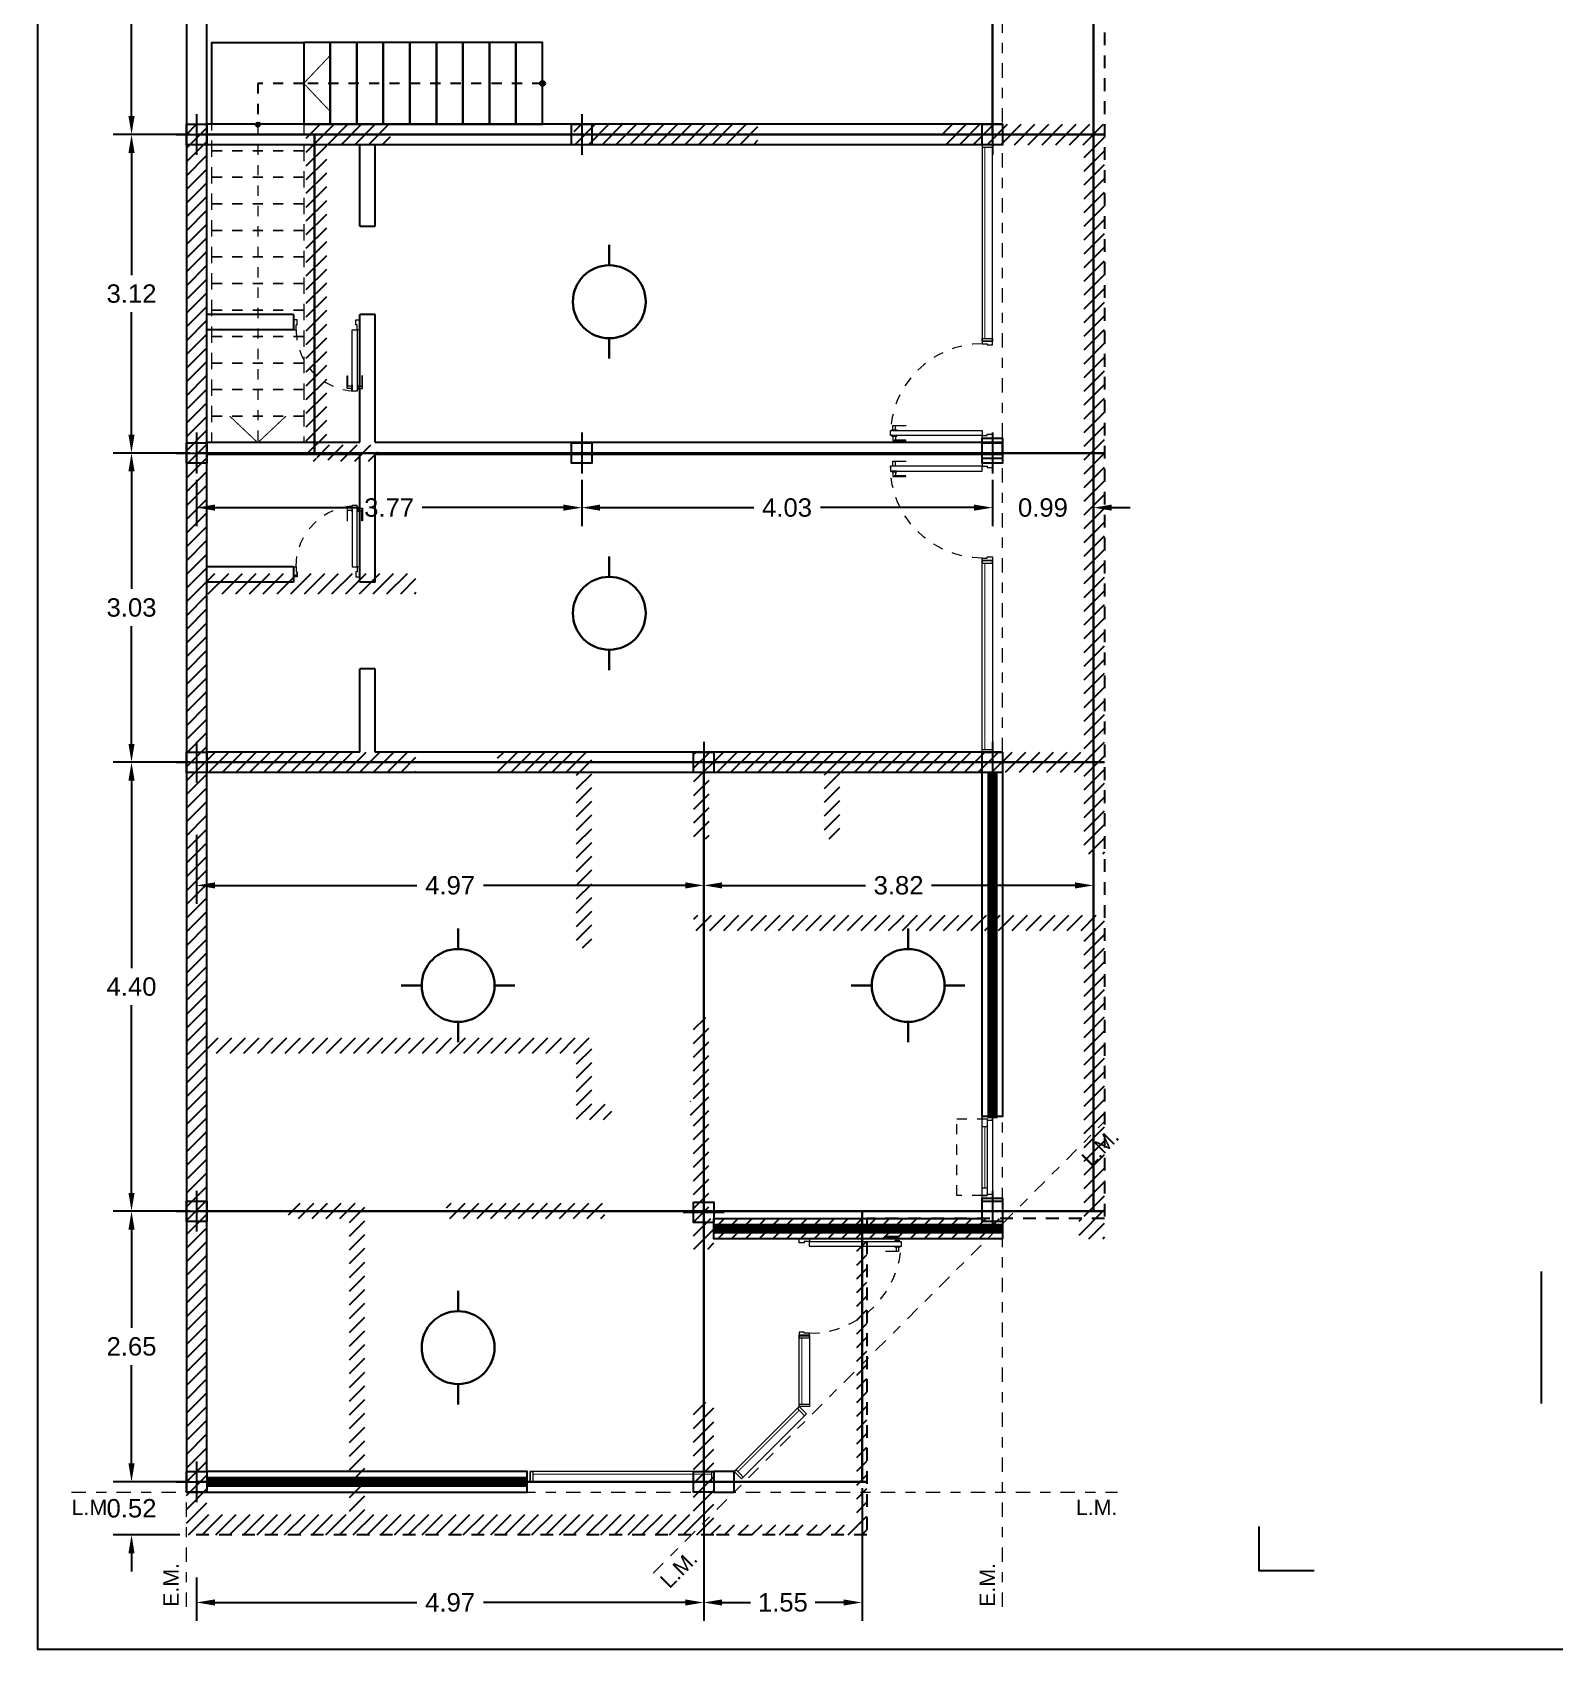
# Model space of a CAD drawing. Header units: metres. Extents: x -533726 to -533540, y -594667 to -594604.
# Drawn here: x -533603.86 to -533588.94, y -594628.27 to -594612.43 of the extents above; entities that cross this region are included whole.
import ezdxf
from ezdxf.enums import TextEntityAlignment as Align
from ezdxf.xclip import XClip

# ---------------------------------------------------------------- set-up
doc = ezdxf.new("R2010")
doc.units = ezdxf.units.M
doc.header["$LTSCALE"] = 0.5
doc.header["$XCLIPFRAME"] = 0
for name, pattern in [('HIDDEN', [0.375, 0.25, -0.125]), ('RAYA-PUNTO', [0.625, 0.375, -0.1, 0.05, -0.1]), ('RAYA-RAYA', [0.3, 0.2, -0.1]), ('RAYITA-RAYITA', [0.175, 0.075, -0.1])]:
    doc.linetypes.add(name, pattern=pattern)
for name, color, linetype, plot in [('00_AUX', 6, 'Continuous', False), ('00_COTAS', 2, 'Continuous', False), ('00_E_Columnas', 3, 'Continuous', False), ('ayuda', 6, 'Continuous', False)]:
    doc.layers.add(name, color=color, linetype=linetype, plot=plot)
doc.layers.add('00_E_Losas', color=1, linetype='Continuous', lineweight=30, plot=False)
doc.layers.add('00_E_Vigas', color=4, linetype='Continuous', lineweight=30, plot=False)
for name, color, linetype in [('A - MUROS', 5, 'Continuous'), ('A - PROYECCION', 9, 'HIDDEN'), ('A Vista', 2, 'Continuous'), ('c - LAD COM 20', 30, 'Continuous')]:
    doc.layers.add(name, color=color, linetype=linetype)
for name, color, linetype, lineweight in [('A Eje', 1, 'RAYA-PUNTO', 0), ('A Proyeccion', 9, 'RAYA-RAYA', 0), ('B Carpinteria', 1, 'Continuous', 0)]:
    doc.layers.add(name, color=color, linetype=linetype, lineweight=lineweight)
doc.layers.add('C Vidrio', color=7, linetype='Continuous', lineweight=0, true_color=0x62b7ad)
doc.styles.add('Arial 100', font='arial.ttf', dxfattribs={"height": 0.2})
doc.styles.get("Standard").update_dxf_attribs({"font": 'arial.ttf'})
doc.dimstyles.new('Standard Mod', dxfattribs={"dimtxt": 0.18, "dimasz": 0.18, "dimexe": 0.18, "dimexo": 0.0625, "dimgap": 0.09, "dimtad": 0, "dimtih": 1, "dimtoh": 1, "dimzin": 0, "dimdsep": 46, "dimtxsty": 'Standard', "dimcen": 0.09, "dimadec": 0, "dimazin": 0, "dimtfac": 1, "dimtofl": 0, "dimtmove": 0, "dimatfit": 3, "dimfxl": 1, "dimtolj": 1, "dimtzin": 0, "dimarcsym": 0})
pattern_1 = [(0, (0.475, -0.025), (0, 6.985), [5.08, -1.905]), (90, (0.475, -0.025), (-6.985, 4e-16), [5.08, -1.905])]

# ---------------------------------------------------------------- blocks, each defined once
blk = doc.blocks.new('CASA SEBA GONZALES - PLANTAS ARQ')
at = {"layer": 'ayuda'}
blk.add_lwpolyline([(522.376, 612.782), (566.855, 612.782), (566.855, 588.69), (522.376, 588.69)], close=True, dxfattribs=at)
blk = doc.blocks.new('*U64')
at = {"color": 0, "linetype": 'ByBlock', "lineweight": -2}
blk.add_line((-1.5, 0), (12.167, 0), dxfattribs=at)
at = {"color": 0, "linetype": 'ByBlock', "lineweight": -2, "style": 'Arial 100'}
blk.add_text('L.M.', height=0.2, dxfattribs=at).set_placement((-1.5, -0.3))
blk.add_text('L.M.', height=0.2, dxfattribs=at).set_placement((12.167, -0.3), align=Align.RIGHT)
blk = doc.blocks.new('*U41')
at = {"color": 0, "linetype": 'ByBlock', "lineweight": -2}
blk.add_line((-1.5, 0), (28.167, 0), dxfattribs=at)
at = {"color": 0, "linetype": 'ByBlock', "lineweight": -2, "style": 'Arial 100'}
blk.add_text('E.M.', height=0.2, dxfattribs=at).set_placement((-1.5, 0.1))
blk.add_text('E.M.', height=0.2, dxfattribs=at).set_placement((28.167, 0.1), align=Align.RIGHT)
blk = doc.blocks.new('*U39')
at = {"color": 0, "linetype": 'ByBlock', "lineweight": -2}
blk.add_line((-1.5, 0), (15.46, 0), dxfattribs=at)
at = {"color": 0, "linetype": 'ByBlock', "lineweight": -2, "style": 'Arial 100'}
blk.add_text('E.M.', height=0.2, dxfattribs=at).set_placement((-1.5, 0.1))
blk.add_text('E.M.', height=0.2, dxfattribs=at).set_placement((15.46, 0.1), align=Align.RIGHT)
blk = doc.blocks.new('*U63')
at = {"color": 0, "linetype": 'ByBlock', "lineweight": -2}
blk.add_line((-1.5, 0), (6.836, 0), dxfattribs=at)
at = {"color": 0, "linetype": 'ByBlock', "lineweight": -2, "style": 'Arial 100'}
blk.add_text('L.M.', height=0.2, dxfattribs=at).set_placement((-1.5, -0.3))
blk.add_text('L.M.', height=0.2, dxfattribs=at).set_placement((6.836, -0.3), align=Align.RIGHT)
blk = doc.blocks.new('lineas munic')
at = {"layer": 'A Eje', "ltscale": 0.5}
for name, p, xscale, yscale, zscale, rotation in [('*U41', (0, 0), 0.7500000000000007, 0.7500000000000007, 0.7500000000000007, 90), ('*U41', (8, 0), 0.7500000000000007, 0.7500000000000007, 0.7500000000000007, 90), ('*U63', (5.37, 0), 0.7499999999999999, 0.7499999999999999, 0.7499999999999999, 45.00000000000059)]:
    blk.add_blockref(name, p, dxfattribs=dict(at, xscale=xscale, yscale=yscale, zscale=zscale, rotation=rotation))
at = {"layer": 'A Eje', "ltscale": 0.5, "xscale": 0.75, "yscale": 0.75, "zscale": 0.75}
for name, p in [('*U39', (0, 20)), ('*U64', (0, 0))]:
    blk.add_blockref(name, p, dxfattribs=at)
blk = doc.blocks.new('*U66')
at = {"linetype": 'ByBlock', "lineweight": -2}
h = blk.add_hatch(color=0, dxfattribs=at)
edge = h.paths.add_edge_path()
edge.add_arc((0.4, 0), 0.025, 0, 360)
h = blk.add_hatch()
h.set_pattern_fill('ANGLE', color=256, style=0)
h.set_pattern_definition(pattern_1)
edge = h.paths.add_edge_path()
edge.add_arc((0.5, 0), 0.025, 0, 360)
at = {"color": 0, "linetype": 'RAYITA-RAYITA', "lineweight": -2}
blk.add_line((0.4, 0), (0.4, 2.34), dxfattribs=at)
at = {"color": 0, "linetype": 'ByBlock', "lineweight": -2}
for points in [[(0.8, 2.34), (0, 2.34), (0, 2.08), (0.8, 2.08), (0.8, 2.34)], [(0.8, 2.08), (0, 2.08), (0, 1.82), (0.8, 1.82), (0.8, 2.08)], [(0.8, 1.82), (0, 1.82), (0, 1.56), (0.8, 1.56), (0.8, 1.82)], [(0.8, 1.56), (0, 1.56), (0, 1.3), (0.8, 1.3), (0.8, 1.56)], [(0.8, 1.3), (0, 1.3), (0, 1.04), (0.8, 1.04), (0.8, 1.3)], [(0.8, 1.04), (0, 1.04), (0, 0.78), (0.8, 0.78), (0.8, 1.04)], [(0.8, 0.78), (0, 0.78), (0, 0.52), (0.8, 0.52), (0.8, 0.78)], [(0.8, 0.52), (0, 0.52), (0, 0.26), (0.8, 0.26), (0.8, 0.52)], [(0.8, 0.26), (0, 0.26), (0, 0), (0.8, 0), (0.8, 0.26)]]:
    blk.add_lwpolyline(points, dxfattribs=at)
at = {"color": 0, "linetype": 'ByBlock', "lineweight": -2, "const_width": 0.01}
blk.add_lwpolyline([(0.125, 2.08), (0.4, 2.34), (0.675, 2.08)], dxfattribs=at)
at = {"color": 0, "linetype": 'ByBlock', "lineweight": -2}
blk.add_circle((0.4, 0), 0.025, dxfattribs=at)
blk = doc.blocks.new('*U67')
at = {"color": 0, "linetype": 'ByBlock', "lineweight": -2}
blk.add_lwpolyline([(0, 0), (0.9, 0), (0.9, 0.8), (0, 0.8)], close=True, dxfattribs=at)
at = {"color": 0, "linetype": 'RAYITA-RAYITA', "lineweight": -2}
blk.add_lwpolyline([(0, 0.4), (0.45, 0.4), (0.45, 0)], dxfattribs=at)
blk = doc.blocks.new('*U60')
at = {"linetype": 'ByBlock', "lineweight": -2}
h = blk.add_hatch(color=0, dxfattribs=at)
edge = h.paths.add_edge_path()
edge.add_arc((0.45, 0), 0.025, 0, 360)
h = blk.add_hatch()
h.set_pattern_fill('ANGLE', color=256, style=0)
h.set_pattern_definition(pattern_1)
edge = h.paths.add_edge_path()
edge.add_arc((0.5, 0), 0.025, 0, 360)
at = {"color": 0, "linetype": 'RAYITA-RAYITA', "lineweight": -2}
blk.add_line((0.45, 0), (0.45, 3.12), dxfattribs=at)
at = {"color": 0, "linetype": 'ByBlock', "lineweight": -2}
for points in [[(0.9, 3.12), (0, 3.12), (0, 2.86), (0.9, 2.86), (0.9, 3.12)], [(0.9, 2.86), (0, 2.86), (0, 2.6), (0.9, 2.6), (0.9, 2.86)], [(0.9, 2.6), (0, 2.6), (0, 2.34), (0.9, 2.34), (0.9, 2.6)], [(0.9, 2.34), (0, 2.34), (0, 2.08), (0.9, 2.08), (0.9, 2.34)], [(0.9, 2.08), (0, 2.08), (0, 1.82), (0.9, 1.82), (0.9, 2.08)], [(0.9, 1.82), (0, 1.82), (0, 1.56), (0.9, 1.56), (0.9, 1.82)], [(0.9, 1.56), (0, 1.56), (0, 1.3), (0.9, 1.3), (0.9, 1.56)], [(0.9, 1.3), (0, 1.3), (0, 1.04), (0.9, 1.04), (0.9, 1.3)], [(0.9, 1.04), (0, 1.04), (0, 0.78), (0.9, 0.78), (0.9, 1.04)], [(0.9, 0.78), (0, 0.78), (0, 0.52), (0.9, 0.52), (0.9, 0.78)], [(0.9, 0.52), (0, 0.52), (0, 0.26), (0.9, 0.26), (0.9, 0.52)], [(0.9, 0.26), (0, 0.26), (0, 0), (0.9, 0), (0.9, 0.26)]]:
    blk.add_lwpolyline(points, dxfattribs=at)
at = {"color": 0, "linetype": 'ByBlock', "lineweight": -2, "const_width": 0.01}
blk.add_lwpolyline([(0.175, 2.86), (0.45, 3.12), (0.725, 2.86)], dxfattribs=at)
at = {"color": 0, "linetype": 'ByBlock', "lineweight": -2}
blk.add_circle((0.45, 0), 0.025, dxfattribs=at)
blk = doc.blocks.new('Picaporte - Planta')
at = {"color": 0, "linetype": 'ByBlock', "lineweight": -2}
blk.add_line((0.012, -0.005), (0.012, -0.045), dxfattribs=at)
blk.add_lwpolyline([(-0.025, -0.005), (0.025, -0.005), (0.025, 0), (-0.025, 0)], close=True, dxfattribs=at)
blk.add_lwpolyline([(-0.013, -0.005), (-0.013, -0.05), (0.112, -0.05), (0.112, -0.045), (0, -0.045)], dxfattribs=at)
blk = doc.blocks.new('*U68')
at = {"color": 0, "linetype": 'ByBlock', "lineweight": -2}
for points in [[(0.025, 0.6), (0.075, 0.6), (0.075, 0), (0.025, 0)], [(0, 0), (0.025, 0), (0.025, -0.05), (0.038, -0.05), (0.038, -0.1), (0, -0.1)], [(0.65, -0.1), (0.65, 0), (0.625, 0), (0.625, -0.05), (0.613, -0.05), (0.613, -0.1)]]:
    blk.add_lwpolyline(points, close=True, dxfattribs=at)
at = {"color": 0, "linetype": 'RAYITA-RAYITA', "lineweight": -2}
blk.add_arc((0.025, 0), 0.6, 360, 90, dxfattribs=at)
at = {"color": 0, "linetype": 'ByBlock', "lineweight": -2, "rotation": 270.0000000004495}
blk.add_blockref('Picaporte - Planta', (0.025, 0.562), dxfattribs=at)
at = {"color": 0, "linetype": 'ByBlock', "lineweight": -2, "xscale": -1, "rotation": 89.99999999955051}
blk.add_blockref('Picaporte - Planta', (0.075, 0.562), dxfattribs=at)
blk = doc.blocks.new('*U70')
at = {"color": 0, "linetype": 'ByBlock', "lineweight": -2}
for points in [[(0, 0), (0.9, 0), (0.9, -0.1), (0, -0.1)], [(0, -0.1), (0, 0), (0.025, 0), (0.025, -0.05), (0.025, -0.05), (0.025, -0.1)], [(0.9, -0.1), (0.9, 0), (0.875, 0), (0.875, -0.05), (0.875, -0.05), (0.875, -0.1)]]:
    blk.add_lwpolyline(points, close=True, dxfattribs=at)
at = {"layer": 'C Vidrio', "linetype": 'ByBlock', "lineweight": -2, "const_width": 0.01}
blk.add_lwpolyline([(0.875, -0.025), (0.025, -0.025)], dxfattribs=at)
blk = doc.blocks.new('*U57')
at = {"color": 0, "linetype": 'ByBlock', "lineweight": -2}
for points in [[(0, 0), (1.8, 0), (1.8, -0.1), (0, -0.1)], [(0, -0.1), (0, 0), (0.025, 0), (0.025, -0.05), (0.025, -0.05), (0.025, -0.1)], [(1.8, -0.1), (1.8, 0), (1.775, 0), (1.775, -0.05), (1.775, -0.05), (1.775, -0.1)]]:
    blk.add_lwpolyline(points, close=True, dxfattribs=at)
at = {"layer": 'C Vidrio', "linetype": 'ByBlock', "lineweight": -2, "const_width": 0.01}
blk.add_lwpolyline([(1.775, -0.025), (0.025, -0.025)], dxfattribs=at)
blk = doc.blocks.new('*U75')
at = {"color": 0, "linetype": 'ByBlock', "lineweight": -2}
for points in [[(0, 0), (1.875, 0), (1.875, -0.1), (0, -0.1)], [(0, -0.1), (0, 0), (0.025, 0), (0.025, -0.05), (0.025, -0.05), (0.025, -0.1)], [(1.875, -0.1), (1.875, 0), (1.85, 0), (1.85, -0.05), (1.85, -0.05), (1.85, -0.1)]]:
    blk.add_lwpolyline(points, close=True, dxfattribs=at)
at = {"layer": 'C Vidrio', "linetype": 'ByBlock', "lineweight": -2, "const_width": 0.01}
blk.add_lwpolyline([(1.85, -0.025), (0.025, -0.025)], dxfattribs=at)
blk = doc.blocks.new('*U54')
at = {"color": 0, "linetype": 'ByBlock', "lineweight": -2}
for points in [[(0.025, 0.9), (0.075, 0.9), (0.075, 0), (0.025, 0)], [(0, 0), (0.025, 0), (0.025, -0.05), (0.038, -0.05), (0.038, -0.1), (0, -0.1)], [(0.95, -0.1), (0.95, 0), (0.925, 0), (0.925, -0.05), (0.913, -0.05), (0.913, -0.1)]]:
    blk.add_lwpolyline(points, close=True, dxfattribs=at)
at = {"color": 0, "linetype": 'RAYITA-RAYITA', "lineweight": -2}
blk.add_arc((0.025, 0), 0.9, 360, 90, dxfattribs=at)
at = {"color": 0, "linetype": 'ByBlock', "lineweight": -2, "rotation": 270.0000000004495}
blk.add_blockref('Picaporte - Planta', (0.025, 0.862), dxfattribs=at)
at = {"color": 0, "linetype": 'ByBlock', "lineweight": -2, "xscale": -1, "rotation": 89.99999999955051}
blk.add_blockref('Picaporte - Planta', (0.075, 0.862), dxfattribs=at)
blk = doc.blocks.new('*U71')
at = {"color": 0, "linetype": 'ByBlock', "lineweight": -2}
for points in [[(0, 0), (1.925, 0), (1.925, -0.1), (0, -0.1)], [(0, -0.1), (0, 0), (0.025, 0), (0.025, -0.05), (0.025, -0.05), (0.025, -0.1)], [(1.925, -0.1), (1.925, 0), (1.9, 0), (1.9, -0.05), (1.9, -0.05), (1.9, -0.1)]]:
    blk.add_lwpolyline(points, close=True, dxfattribs=at)
at = {"layer": 'C Vidrio', "linetype": 'ByBlock', "lineweight": -2, "const_width": 0.01}
blk.add_lwpolyline([(1.9, -0.025), (0.025, -0.025)], dxfattribs=at)
blk = doc.blocks.new('*U72')
at = {"color": 0, "linetype": 'ByBlock', "lineweight": -2}
for points in [[(0, 0), (0.7, 0), (0.7, -0.1), (0, -0.1)], [(0, -0.1), (0, 0), (0.025, 0), (0.025, -0.05), (0.025, -0.05), (0.025, -0.1)], [(0.7, -0.1), (0.7, 0), (0.675, 0), (0.675, -0.05), (0.675, -0.05), (0.675, -0.1)]]:
    blk.add_lwpolyline(points, close=True, dxfattribs=at)
at = {"layer": 'C Vidrio', "linetype": 'ByBlock', "lineweight": -2, "const_width": 0.01}
blk.add_lwpolyline([(0.675, -0.025), (0.025, -0.025)], dxfattribs=at)
blk = doc.blocks.new('*U74')
at = {"color": 0, "linetype": 'ByBlock', "lineweight": -2}
for p, q in [((0.1, 0), (0.1, -0.05)), ((0.7, 0), (0.7, -0.05))]:
    blk.add_line(p, q, dxfattribs=at)
at = {"color": 0, "linetype": 'RAYITA-RAYITA', "lineweight": -2}
blk.add_lwpolyline([(0.025, 0), (0.025, 0.25), (0.775, 0.25), (0.775, 0)], dxfattribs=at)
at = {"color": 0, "linetype": 'ByBlock', "lineweight": -2}
for points in [[(0, 0), (0.8, 0), (0.8, -0.1), (0, -0.1)], [(0, -0.1), (0, 0), (0.025, 0), (0.025, -0.05), (0.0375, -0.05), (0.0375, -0.1)], [(0.025, 0), (0.775, 0), (0.775, -0.05), (0.025, -0.05)], [(0.8, -0.1), (0.8, 0), (0.775, 0), (0.775, -0.05), (0.7625, -0.05), (0.7625, -0.1)]]:
    blk.add_lwpolyline(points, close=True, dxfattribs=at)
at = {"layer": 'C Vidrio', "linetype": 'ByBlock', "lineweight": -2, "const_width": 0.01}
blk.add_lwpolyline([(0.7, -0.025), (0.1, -0.025)], dxfattribs=at)
blk = doc.blocks.new('*D114')
at = {"layer": '00_COTAS', "color": 0, "lineweight": -2, "ltscale": 0.5, "transparency": 16777216}
for p, q in [((-533602.312, -594623.978), (-533603.067, -594623.978)), ((-533602.887, -594624.158), (-533602.887, -594625.121)), ((-533602.887, -594626.449), (-533602.887, -594625.485)), ((-533602.312, -594626.629), (-533603.067, -594626.629))]:
    blk.add_line(p, q, dxfattribs=at)
at = {"layer": '00_COTAS', "color": 0, "ltscale": 0.5, "transparency": 16777216}
for points in [[(-533602.917, -594624.158), (-533602.857, -594624.158), (-533602.887, -594623.978)], [(-533602.917, -594626.449), (-533602.857, -594626.449), (-533602.887, -594626.629)]]:
    blk.add_solid(points, dxfattribs=at)
at = {"layer": 'Defpoints', "color": 0, "ltscale": 0.5, "transparency": 16777216}
for p in [(-533602.887, -594623.978), (-533602.249, -594623.978), (-533602.249, -594626.629)]:
    blk.add_point(p, dxfattribs=at)
at = {"layer": '00_COTAS', "color": 0, "ltscale": 0.5, "transparency": 16777216, "insert": (-533602.887, -594625.303), "char_height": 0.18, "attachment_point": 5}
blk.add_mtext('\\A1;2.65', dxfattribs=at)
blk = doc.blocks.new('*D115')
at = {"layer": '00_COTAS', "color": 0, "lineweight": -2, "ltscale": 0.5, "transparency": 16777216}
for p, q in [((-533602.312, -594619.579), (-533603.067, -594619.579)), ((-533602.887, -594619.759), (-533602.887, -594621.596)), ((-533602.887, -594623.798), (-533602.887, -594621.96)), ((-533602.312, -594623.978), (-533603.067, -594623.978))]:
    blk.add_line(p, q, dxfattribs=at)
at = {"layer": '00_COTAS', "color": 0, "ltscale": 0.5, "transparency": 16777216}
for points in [[(-533602.917, -594619.759), (-533602.857, -594619.759), (-533602.887, -594619.579)], [(-533602.917, -594623.798), (-533602.857, -594623.798), (-533602.887, -594623.978)]]:
    blk.add_solid(points, dxfattribs=at)
at = {"layer": 'Defpoints', "color": 0, "ltscale": 0.5, "transparency": 16777216}
for p in [(-533602.887, -594619.579), (-533602.249, -594619.579), (-533602.249, -594623.978)]:
    blk.add_point(p, dxfattribs=at)
at = {"layer": '00_COTAS', "color": 0, "ltscale": 0.5, "transparency": 16777216, "insert": (-533602.887, -594621.778), "char_height": 0.18, "attachment_point": 5}
blk.add_mtext('\\A1;4.40', dxfattribs=at)
blk = doc.blocks.new('*D116')
at = {"layer": '00_COTAS', "color": 0, "lineweight": -2, "ltscale": 0.5, "transparency": 16777216}
for p, q in [((-533602.312, -594616.55), (-533603.067, -594616.55)), ((-533602.887, -594616.73), (-533602.887, -594617.882)), ((-533602.887, -594619.399), (-533602.887, -594618.246)), ((-533602.312, -594619.579), (-533603.067, -594619.579))]:
    blk.add_line(p, q, dxfattribs=at)
at = {"layer": '00_COTAS', "color": 0, "ltscale": 0.5, "transparency": 16777216}
for points in [[(-533602.917, -594616.73), (-533602.857, -594616.73), (-533602.887, -594616.55)], [(-533602.917, -594619.399), (-533602.857, -594619.399), (-533602.887, -594619.579)]]:
    blk.add_solid(points, dxfattribs=at)
at = {"layer": 'Defpoints', "color": 0, "ltscale": 0.5, "transparency": 16777216}
for p in [(-533602.887, -594616.55), (-533602.249, -594616.55), (-533602.249, -594619.579)]:
    blk.add_point(p, dxfattribs=at)
at = {"layer": '00_COTAS', "color": 0, "ltscale": 0.5, "transparency": 16777216, "insert": (-533602.887, -594618.064), "char_height": 0.18, "attachment_point": 5}
blk.add_mtext('\\A1;3.03', dxfattribs=at)
blk = doc.blocks.new('*D117')
at = {"layer": '00_COTAS', "color": 0, "lineweight": -2, "ltscale": 0.5, "transparency": 16777216}
for p, q in [((-533602.312, -594613.429), (-533603.067, -594613.429)), ((-533602.887, -594613.609), (-533602.887, -594614.807)), ((-533602.887, -594616.37), (-533602.887, -594615.171)), ((-533602.312, -594616.55), (-533603.067, -594616.55))]:
    blk.add_line(p, q, dxfattribs=at)
at = {"layer": '00_COTAS', "color": 0, "ltscale": 0.5, "transparency": 16777216}
for points in [[(-533602.917, -594613.609), (-533602.857, -594613.609), (-533602.887, -594613.429)], [(-533602.917, -594616.37), (-533602.857, -594616.37), (-533602.887, -594616.55)]]:
    blk.add_solid(points, dxfattribs=at)
at = {"layer": 'Defpoints', "color": 0, "ltscale": 0.5, "transparency": 16777216}
for p in [(-533602.887, -594613.429), (-533602.249, -594613.429), (-533602.249, -594616.55)]:
    blk.add_point(p, dxfattribs=at)
at = {"layer": '00_COTAS', "color": 0, "ltscale": 0.5, "transparency": 16777216, "insert": (-533602.887, -594614.989), "char_height": 0.18, "attachment_point": 5}
blk.add_mtext('\\A1;3.12', dxfattribs=at)
blk = doc.blocks.new('*D118')
at = {"layer": '00_COTAS', "color": 0, "lineweight": -2, "ltscale": 0.5, "transparency": 16777216}
for p, q in [((-533602.887, -594626.449), (-533602.887, -594626.269)), ((-533602.412, -594626.629), (-533603.067, -594626.629)), ((-533602.412, -594627.149), (-533603.067, -594627.149)), ((-533602.887, -594627.329), (-533602.887, -594627.509))]:
    blk.add_line(p, q, dxfattribs=at)
at = {"layer": '00_COTAS', "color": 0, "ltscale": 0.5, "transparency": 16777216}
for points in [[(-533602.917, -594626.449), (-533602.857, -594626.449), (-533602.887, -594626.629)], [(-533602.917, -594627.329), (-533602.857, -594627.329), (-533602.887, -594627.149)]]:
    blk.add_solid(points, dxfattribs=at)
at = {"layer": 'Defpoints', "color": 0, "ltscale": 0.5, "transparency": 16777216}
for p in [(-533602.887, -594626.629), (-533602.349, -594626.629), (-533602.349, -594627.149)]:
    blk.add_point(p, dxfattribs=at)
at = {"layer": '00_COTAS', "color": 0, "ltscale": 0.5, "transparency": 16777216, "insert": (-533602.887, -594626.889), "char_height": 0.18, "attachment_point": 5}
blk.add_mtext('\\A1;0.52', dxfattribs=at)
blk = doc.blocks.new('*D119')
at = {"layer": '00_COTAS', "color": 0, "lineweight": -2, "ltscale": 0.5, "transparency": 16777216}
for p, q in [((-533597.279, -594626.691), (-533597.279, -594627.991)), ((-533602.249, -594627.566), (-533602.249, -594627.991)), ((-533602.069, -594627.811), (-533600.092, -594627.811)), ((-533597.459, -594627.811), (-533599.437, -594627.811))]:
    blk.add_line(p, q, dxfattribs=at)
at = {"layer": '00_COTAS', "color": 0, "ltscale": 0.5, "transparency": 16777216}
for points in [[(-533602.069, -594627.781), (-533602.069, -594627.841), (-533602.249, -594627.811)], [(-533597.459, -594627.781), (-533597.459, -594627.841), (-533597.279, -594627.811)]]:
    blk.add_solid(points, dxfattribs=at)
at = {"layer": 'Defpoints', "color": 0, "ltscale": 0.5, "transparency": 16777216}
for p in [(-533597.279, -594626.629), (-533602.249, -594627.504), (-533597.279, -594627.811)]:
    blk.add_point(p, dxfattribs=at)
at = {"layer": '00_COTAS', "color": 0, "ltscale": 0.5, "transparency": 16777216, "insert": (-533599.764, -594627.811), "char_height": 0.18, "attachment_point": 5}
blk.add_mtext('\\A1;4.97', dxfattribs=at)
blk = doc.blocks.new('*D120')
at = {"layer": '00_COTAS', "color": 0, "lineweight": -2, "ltscale": 0.5, "transparency": 16777216}
for p, q in [((-533597.279, -594626.691), (-533597.279, -594627.991)), ((-533595.727, -594626.691), (-533595.727, -594627.991)), ((-533597.099, -594627.811), (-533596.819, -594627.811)), ((-533595.907, -594627.811), (-533596.187, -594627.811))]:
    blk.add_line(p, q, dxfattribs=at)
at = {"layer": '00_COTAS', "color": 0, "ltscale": 0.5, "transparency": 16777216}
for points in [[(-533597.099, -594627.781), (-533597.099, -594627.841), (-533597.279, -594627.811)], [(-533595.907, -594627.781), (-533595.907, -594627.841), (-533595.727, -594627.811)]]:
    blk.add_solid(points, dxfattribs=at)
at = {"layer": 'Defpoints', "color": 0, "ltscale": 0.5, "transparency": 16777216}
for p in [(-533597.279, -594626.629), (-533595.727, -594626.629), (-533595.727, -594627.811)]:
    blk.add_point(p, dxfattribs=at)
at = {"layer": '00_COTAS', "color": 0, "ltscale": 0.5, "transparency": 16777216, "insert": (-533596.503, -594627.811), "char_height": 0.18, "attachment_point": 5}
blk.add_mtext('\\A1;1.55', dxfattribs=at)
blk = doc.blocks.new('*D121')
at = {"layer": '00_COTAS', "color": 0, "lineweight": -2, "ltscale": 0.5, "transparency": 16777216}
for p, q in [((-533597.279, -594619.641), (-533597.279, -594620.966)), ((-533602.249, -594620.29), (-533602.249, -594620.966)), ((-533602.069, -594620.786), (-533600.092, -594620.786)), ((-533597.459, -594620.786), (-533599.437, -594620.786))]:
    blk.add_line(p, q, dxfattribs=at)
at = {"layer": '00_COTAS', "color": 0, "ltscale": 0.5, "transparency": 16777216}
for points in [[(-533602.069, -594620.756), (-533602.069, -594620.816), (-533602.249, -594620.786)], [(-533597.459, -594620.756), (-533597.459, -594620.816), (-533597.279, -594620.786)]]:
    blk.add_solid(points, dxfattribs=at)
at = {"layer": 'Defpoints', "color": 0, "ltscale": 0.5, "transparency": 16777216}
for p in [(-533597.279, -594619.579), (-533602.249, -594620.228), (-533597.279, -594620.786)]:
    blk.add_point(p, dxfattribs=at)
at = {"layer": '00_COTAS', "color": 0, "ltscale": 0.5, "transparency": 16777216, "insert": (-533599.764, -594620.786), "char_height": 0.18, "attachment_point": 5}
blk.add_mtext('\\A1;4.97', dxfattribs=at)
blk = doc.blocks.new('*D122')
at = {"layer": '00_COTAS', "color": 0, "lineweight": -2, "ltscale": 0.5, "transparency": 16777216}
for p, q in [((-533597.279, -594619.641), (-533597.279, -594620.966)), ((-533593.459, -594623.916), (-533593.459, -594620.606)), ((-533597.099, -594620.786), (-533595.692, -594620.786)), ((-533593.639, -594620.786), (-533595.046, -594620.786))]:
    blk.add_line(p, q, dxfattribs=at)
at = {"layer": '00_COTAS', "color": 0, "ltscale": 0.5, "transparency": 16777216}
for points in [[(-533597.099, -594620.756), (-533597.099, -594620.816), (-533597.279, -594620.786)], [(-533593.639, -594620.756), (-533593.639, -594620.816), (-533593.459, -594620.786)]]:
    blk.add_solid(points, dxfattribs=at)
at = {"layer": 'Defpoints', "color": 0, "ltscale": 0.5, "transparency": 16777216}
for p in [(-533597.279, -594619.579), (-533593.459, -594620.786), (-533593.459, -594623.978)]:
    blk.add_point(p, dxfattribs=at)
at = {"layer": '00_COTAS', "color": 0, "ltscale": 0.5, "transparency": 16777216, "insert": (-533595.369, -594620.786), "char_height": 0.18, "attachment_point": 5}
blk.add_mtext('\\A1;3.82', dxfattribs=at)
blk = doc.blocks.new('*D123')
at = {"layer": '00_COTAS', "color": 0, "lineweight": -2, "ltscale": 0.5, "transparency": 16777216}
for p, q in [((-533602.249, -594616.813), (-533602.249, -594617.265)), ((-533598.474, -594616.813), (-533598.474, -594617.265)), ((-533602.069, -594617.085), (-533600.686, -594617.085)), ((-533598.654, -594617.085), (-533600.038, -594617.085))]:
    blk.add_line(p, q, dxfattribs=at)
at = {"layer": '00_COTAS', "color": 0, "ltscale": 0.5, "transparency": 16777216}
for points in [[(-533602.069, -594617.055), (-533602.069, -594617.115), (-533602.249, -594617.085)], [(-533598.654, -594617.055), (-533598.654, -594617.115), (-533598.474, -594617.085)]]:
    blk.add_solid(points, dxfattribs=at)
at = {"layer": 'Defpoints', "color": 0, "ltscale": 0.5, "transparency": 16777216}
for p in [(-533602.249, -594616.75), (-533598.474, -594616.75), (-533598.474, -594617.085)]:
    blk.add_point(p, dxfattribs=at)
at = {"layer": '00_COTAS', "color": 0, "ltscale": 0.5, "transparency": 16777216, "insert": (-533600.362, -594617.085), "char_height": 0.18, "attachment_point": 5}
blk.add_mtext('\\A1;3.77', dxfattribs=at)
blk = doc.blocks.new('*D124')
at = {"layer": '00_COTAS', "color": 0, "lineweight": -2, "ltscale": 0.5, "transparency": 16777216}
for p, q in [((-533598.474, -594616.813), (-533598.474, -594617.265)), ((-533594.449, -594616.813), (-533594.449, -594617.265)), ((-533598.294, -594617.085), (-533596.789, -594617.085)), ((-533594.629, -594617.085), (-533596.135, -594617.085))]:
    blk.add_line(p, q, dxfattribs=at)
at = {"layer": '00_COTAS', "color": 0, "ltscale": 0.5, "transparency": 16777216}
for points in [[(-533598.294, -594617.055), (-533598.294, -594617.115), (-533598.474, -594617.085)], [(-533594.629, -594617.055), (-533594.629, -594617.115), (-533594.449, -594617.085)]]:
    blk.add_solid(points, dxfattribs=at)
at = {"layer": 'Defpoints', "color": 0, "ltscale": 0.5, "transparency": 16777216}
for p in [(-533598.474, -594616.75), (-533594.449, -594616.75), (-533594.449, -594617.085)]:
    blk.add_point(p, dxfattribs=at)
at = {"layer": '00_COTAS', "color": 0, "ltscale": 0.5, "transparency": 16777216, "insert": (-533596.462, -594617.085), "char_height": 0.18, "attachment_point": 5}
blk.add_mtext('\\A1;4.03', dxfattribs=at)
blk = doc.blocks.new('*D125')
at = {"layer": '00_COTAS', "color": 0, "lineweight": -2, "ltscale": 0.5, "transparency": 16777216}
for p, q in [((-533593.459, -594616.613), (-533593.459, -594617.265)), ((-533594.449, -594616.813), (-533594.449, -594617.265)), ((-533594.629, -594617.085), (-533594.809, -594617.085)), ((-533593.279, -594617.085), (-533593.099, -594617.085))]:
    blk.add_line(p, q, dxfattribs=at)
at = {"layer": '00_COTAS', "color": 0, "ltscale": 0.5, "transparency": 16777216}
for points in [[(-533594.629, -594617.055), (-533594.629, -594617.115), (-533594.449, -594617.085)], [(-533593.279, -594617.055), (-533593.279, -594617.115), (-533593.459, -594617.085)]]:
    blk.add_solid(points, dxfattribs=at)
at = {"layer": 'Defpoints', "color": 0, "ltscale": 0.5, "transparency": 16777216}
for p in [(-533593.459, -594616.55), (-533594.449, -594616.75), (-533593.459, -594617.085)]:
    blk.add_point(p, dxfattribs=at)
at = {"layer": '00_COTAS', "color": 0, "ltscale": 0.5, "transparency": 16777216, "insert": (-533593.954, -594617.085), "char_height": 0.18, "attachment_point": 5}
blk.add_mtext('\\A1;0.99', dxfattribs=at)
blk = doc.blocks.new('*D126')
at = {"layer": '00_COTAS', "color": 0, "lineweight": -2, "ltscale": 0.5, "transparency": 16777216}
for p, q in [((-533602.312, -594609.829), (-533603.067, -594609.829)), ((-533602.887, -594610.009), (-533602.887, -594611.447)), ((-533602.887, -594613.249), (-533602.887, -594611.811)), ((-533602.312, -594613.429), (-533603.067, -594613.429))]:
    blk.add_line(p, q, dxfattribs=at)
at = {"layer": '00_COTAS', "color": 0, "ltscale": 0.5, "transparency": 16777216}
for points in [[(-533602.917, -594610.009), (-533602.857, -594610.009), (-533602.887, -594609.829)], [(-533602.917, -594613.249), (-533602.857, -594613.249), (-533602.887, -594613.429)]]:
    blk.add_solid(points, dxfattribs=at)
at = {"layer": 'Defpoints', "color": 0, "ltscale": 0.5, "transparency": 16777216}
for p in [(-533602.887, -594609.829), (-533602.249, -594609.829), (-533602.249, -594613.429)]:
    blk.add_point(p, dxfattribs=at)
at = {"layer": '00_COTAS', "color": 0, "ltscale": 0.5, "transparency": 16777216, "insert": (-533602.887, -594611.629), "char_height": 0.18, "attachment_point": 5}
blk.add_mtext('\\A1;3.60', dxfattribs=at)

msp = doc.modelspace()

# ---------------------------------------------------------------- hatches: boundary and pattern name
at = {"layer": '00_AUX', "ltscale": 0.5}
h = msp.add_hatch(dxfattribs=at)
h.set_pattern_fill('ANSI31', color=256, scale=0.03)
h.set_pattern_definition([(45, (-50.57579, 0), (-0.067351920908, 0.067351920908), [])])
h.paths.add_polyline_path([(-533602.149, -594619.679), (-533600.099, -594619.679), (-533600.099, -594619.479), (-533602.155, -594619.479), (-533602.144, -594617.929), (-533602.149, -594617.929), (-533602.349, -594617.929), (-533602.349, -594627.149), (-533597.179, -594627.149), (-533597.179, -594625.849), (-533597.379, -594625.849), (-533597.379, -594626.949), (-533600.599, -594626.949), (-533600.599, -594623.899), (-533601.349, -594623.899), (-533601.349, -594624.049), (-533600.749, -594624.049), (-533600.749, -594626.949), (-533602.149, -594626.949), (-533602.149, -594624.049), (-533602.149, -594623.899), (-533602.149, -594622.429), (-533598.524, -594622.429), (-533598.524, -594623.079), (-533598.179, -594623.079), (-533598.179, -594622.929), (-533598.374, -594622.929), (-533598.374, -594622.279), (-533602.149, -594622.279)])
h.paths.add_polyline_path([(-533598.259, -594622.949), (-533598.222, -594622.949), (-533598.222, -594622.999), (-533598.234, -594622.999), (-533598.234, -594623.049), (-533598.259, -594623.049)], flags=16)
h.paths.add_polyline_path([(-533593.349, -594621.079), (-533594.349, -594621.079), (-533594.349, -594621.229), (-533593.549, -594621.229), (-533593.549, -594623.299), (-533593.349, -594623.099)])
h.paths.add_polyline_path([(-533593.349, -594623.099), (-533593.549, -594623.299), (-533593.549, -594624.049), (-533593.599, -594624.049), (-533593.599, -594624.249), (-533593.349, -594624.249)])
h.paths.add_polyline_path([(-533594.349, -594624.099), (-533594.349, -594624.049), (-533597.229, -594624.049), (-533597.229, -594622.079), (-533597.324, -594622.079), (-533597.379, -594622.079), (-533597.379, -594622.899), (-533597.409, -594622.899), (-533597.409, -594623.049), (-533597.379, -594623.049), (-533597.379, -594624.349), (-533597.279, -594624.349), (-533597.179, -594624.349), (-533597.179, -594624.249), (-533595.679, -594624.249), (-533594.499, -594624.249)])
h.paths.add_polyline_path([(-533598.249, -594623.899), (-533599.799, -594623.899), (-533599.799, -594624.049), (-533598.249, -594624.049)], flags=17)
h.paths.add_polyline_path([(-533598.374, -594619.479), (-533598.474, -594619.479), (-533599.299, -594619.479), (-533599.299, -594619.679), (-533598.524, -594619.679), (-533598.524, -594621.399), (-533598.374, -594621.399)], flags=17)
h.paths.add_polyline_path([(-533594.349, -594619.479), (-533597.374, -594619.479), (-533597.374, -594620.329), (-533597.224, -594620.329), (-533597.224, -594619.678), (-533596.094, -594619.678), (-533596.094, -594620.329), (-533595.944, -594620.329), (-533595.944, -594619.678), (-533594.349, -594619.678)])
h.paths.add_polyline_path([(-533594.349, -594621.079), (-533595.269, -594621.079), (-533595.269, -594621.104), (-533595.394, -594621.104), (-533595.394, -594621.099), (-533595.294, -594621.099), (-533595.294, -594621.079), (-533597.374, -594621.079), (-533597.374, -594621.229), (-533596.474, -594621.229), (-533596.474, -594621.208), (-533596.574, -594621.208), (-533596.574, -594621.203), (-533596.449, -594621.203), (-533596.449, -594621.229), (-533594.349, -594621.229)])
h.paths.add_polyline_path([(-533593.35, -594613.329), (-533594.349, -594613.329), (-533594.349, -594613.529), (-533593.549, -594613.529), (-533593.549, -594619.479), (-533594.349, -594619.479), (-533594.349, -594619.678), (-533593.549, -594619.678), (-533593.549, -594620.478), (-533593.349, -594620.478)])
h.paths.add_polyline_path([(-533596.749, -594613.329), (-533598.549, -594613.329), (-533598.549, -594613.529), (-533596.749, -594613.529)])
h.paths.add_polyline_path([(-533600.974, -594613.529), (-533600.349, -594613.529), (-533600.349, -594613.329), (-533601.174, -594613.329), (-533601.174, -594616.629), (-533601.074, -594616.629), (-533601.074, -594616.593), (-533600.974, -594616.593), (-533600.974, -594616.618, -0.037996), (-533600.838, -594616.629), (-533600.474, -594616.629), (-533600.474, -594616.471), (-533600.974, -594616.471)], flags=17)
h.paths.add_polyline_path([(-533600.099, -594617.729), (-533602.149, -594617.729), (-533602.149, -594613.329), (-533602.349, -594613.329), (-533602.349, -594617.929), (-533602.149, -594617.929), (-533600.099, -594617.929)])
h.paths.add_polyline_path([(-533594.349, -594613.329), (-533594.949, -594613.329), (-533594.949, -594613.529), (-533594.349, -594613.529)])
h.paths.add_polyline_path([(-533595.679, -594626.729), (-533595.729, -594626.729), (-533595.729, -594627.099), (-533597.179, -594627.099), (-533597.179, -594627.149), (-533595.679, -594627.149)])
h.paths.add_polyline_path([(-533595.729, -594626.729), (-533595.779, -594626.729), (-533595.779, -594627.049), (-533597.179, -594627.049), (-533597.179, -594627.099), (-533595.729, -594627.099)], flags=17)
h.paths.add_polyline_path([(-533595.679, -594625.429), (-533595.729, -594625.479), (-533595.729, -594626.729), (-533595.679, -594626.729)])
h.paths.add_polyline_path([(-533595.729, -594625.479), (-533595.779, -594625.529), (-533595.779, -594626.729), (-533595.729, -594626.729)])
h.paths.add_polyline_path([(-533595.679, -594624.249), (-533595.729, -594624.249), (-533595.729, -594625.479), (-533595.679, -594625.429)])
h.paths.add_polyline_path([(-533595.729, -594624.249), (-533595.779, -594624.249), (-533595.779, -594625.529), (-533595.729, -594625.479)])

# ---------------------------------------------------------------- linework, layer by layer
at = {"layer": '00_E_Columnas', "ltscale": 0.5}
for p, q in [((-533602.249, -594613.229), (-533602.249, -594613.629)), ((-533598.474, -594613.229), (-533598.474, -594613.629)), ((-533594.449, -594613.229), (-533594.449, -594613.629)), ((-533602.449, -594613.429), (-533602.049, -594613.429)), ((-533598.674, -594613.429), (-533598.274, -594613.429)), ((-533594.649, -594613.429), (-533594.249, -594613.429)), ((-533602.249, -594616.35), (-533602.249, -594616.75)), ((-533598.474, -594616.35), (-533598.474, -594616.75)), ((-533594.449, -594616.35), (-533594.449, -594616.75)), ((-533602.449, -594616.55), (-533602.049, -594616.55)), ((-533598.674, -594616.55), (-533598.274, -594616.55)), ((-533594.649, -594616.55), (-533594.249, -594616.55)), ((-533602.249, -594619.379), (-533602.249, -594619.779)), ((-533597.279, -594619.379), (-533597.279, -594619.779)), ((-533594.449, -594619.379), (-533594.449, -594619.779)), ((-533602.449, -594619.579), (-533602.049, -594619.579)), ((-533597.479, -594619.579), (-533597.079, -594619.579)), ((-533594.649, -594619.579), (-533594.249, -594619.579)), ((-533602.249, -594623.778), (-533602.249, -594624.178)), ((-533597.279, -594623.788), (-533597.279, -594624.188)), ((-533594.449, -594623.778), (-533594.449, -594624.178)), ((-533602.449, -594623.978), (-533602.049, -594623.978)), ((-533597.479, -594623.988), (-533597.079, -594623.988)), ((-533594.649, -594623.978), (-533594.249, -594623.978)), ((-533602.249, -594626.429), (-533602.249, -594626.829)), ((-533597.279, -594626.429), (-533597.279, -594626.829)), ((-533602.449, -594626.629), (-533602.049, -594626.629)), ((-533597.479, -594626.629), (-533597.079, -594626.629))]:
    msp.add_line(p, q, dxfattribs=at)
for points in [[(-533602.349, -594613.329), (-533602.149, -594613.329), (-533602.149, -594613.529), (-533602.349, -594613.529)], [(-533598.574, -594613.329), (-533598.374, -594613.329), (-533598.374, -594613.529), (-533598.574, -594613.529)], [(-533594.549, -594613.329), (-533594.349, -594613.329), (-533594.349, -594613.529), (-533594.549, -594613.529)], [(-533602.349, -594616.45), (-533602.149, -594616.45), (-533602.149, -594616.65), (-533602.349, -594616.65)], [(-533598.574, -594616.45), (-533598.374, -594616.45), (-533598.374, -594616.65), (-533598.574, -594616.65)], [(-533594.549, -594616.45), (-533594.349, -594616.45), (-533594.349, -594616.65), (-533594.549, -594616.65)], [(-533602.349, -594619.479), (-533602.149, -594619.479), (-533602.149, -594619.679), (-533602.349, -594619.679)], [(-533597.379, -594619.479), (-533597.179, -594619.479), (-533597.179, -594619.679), (-533597.379, -594619.679)], [(-533594.549, -594619.479), (-533594.349, -594619.479), (-533594.349, -594619.679), (-533594.549, -594619.679)], [(-533602.349, -594623.878), (-533602.149, -594623.878), (-533602.149, -594624.078), (-533602.349, -594624.078)], [(-533597.379, -594623.888), (-533597.179, -594623.888), (-533597.179, -594624.088), (-533597.379, -594624.088)], [(-533594.549, -594623.878), (-533594.349, -594623.878), (-533594.349, -594624.078), (-533594.549, -594624.078)], [(-533602.349, -594626.529), (-533602.149, -594626.529), (-533602.149, -594626.729), (-533602.349, -594626.729)], [(-533597.379, -594626.529), (-533597.179, -594626.529), (-533597.179, -594626.729), (-533597.379, -594626.729)]]:
    msp.add_lwpolyline(points, close=True, dxfattribs=at)
at = {"layer": '00_E_Losas', "ltscale": 0.5}
for p, q in [((-533598.204, -594614.511), (-533598.204, -594614.711)), ((-533598.204, -594615.425), (-533598.204, -594615.625)), ((-533598.204, -594617.563), (-533598.204, -594617.763)), ((-533598.204, -594618.477), (-533598.204, -594618.677)), ((-533599.686, -594621.209), (-533599.686, -594621.409)), ((-533595.275, -594621.209), (-533595.275, -594621.409)), ((-533600.243, -594621.766), (-533600.043, -594621.766)), ((-533599.329, -594621.766), (-533599.129, -594621.766)), ((-533595.832, -594621.766), (-533595.632, -594621.766)), ((-533594.918, -594621.766), (-533594.718, -594621.766)), ((-533599.686, -594622.123), (-533599.686, -594622.323)), ((-533595.275, -594622.123), (-533595.275, -594622.323)), ((-533599.686, -594624.757), (-533599.686, -594624.957)), ((-533599.686, -594625.671), (-533599.686, -594625.871))]:
    msp.add_line(p, q, dxfattribs=at)
for centre in [(-533598.204, -594615.068), (-533598.204, -594618.12), (-533599.686, -594621.766), (-533595.275, -594621.766), (-533599.686, -594625.314)]:
    msp.add_circle(centre, 0.357, dxfattribs=at)
at = {"layer": '00_E_Vigas', "ltscale": 0.5}
for p, q in [((-533594.449, -594613.429), (-533594.449, -594609.829)), ((-533593.459, -594613.429), (-533593.459, -594609.829)), ((-533602.249, -594613.429), (-533593.349, -594613.429)), ((-533601.095, -594616.55), (-533601.095, -594613.429)), ((-533593.459, -594623.978), (-533593.459, -594613.429)), ((-533602.249, -594616.55), (-533593.349, -594616.55)), ((-533602.249, -594619.579), (-533593.349, -594619.579)), ((-533597.279, -594619.579), (-533597.279, -594626.629)), ((-533602.249, -594623.978), (-533593.349, -594623.978)), ((-533595.727, -594626.629), (-533595.727, -594623.978)), ((-533602.249, -594626.629), (-533595.679, -594626.629))]:
    msp.add_line(p, q, dxfattribs=at)
at = {"layer": 'A - MUROS'}
for points in [[(-533602.349, -594606.729), (-533602.349, -594626.729), (-533599.009, -594626.729), (-533599.009, -594626.529), (-533602.149, -594626.529), (-533602.149, -594606.729)], [(-533594.349, -594613.329), (-533602.149, -594613.329)], [(-533594.349, -594613.529), (-533602.149, -594613.529)], [(-533600.649, -594614.329), (-533600.649, -594613.529)], [(-533600.499, -594614.329), (-533600.499, -594613.529)], [(-533600.649, -594614.329), (-533600.499, -594614.329)], [(-533601.299, -594615.194), (-533602.149, -594615.194)], [(-533601.299, -594615.194), (-533601.299, -594615.344)], [(-533600.649, -594616.444), (-533600.649, -594615.194)], [(-533600.499, -594615.194), (-533600.649, -594615.194)], [(-533600.499, -594616.444), (-533600.499, -594615.194)], [(-533601.299, -594615.344), (-533602.149, -594615.344)], [(-533602.149, -594616.444), (-533600.649, -594616.444)], [(-533600.499, -594616.444), (-533594.349, -594616.444), (-533594.349, -594616.564), (-533600.499, -594616.564)], [(-533594.349, -594616.564), (-533594.349, -594616.444)], [(-533600.649, -594616.564), (-533602.149, -594616.564)], [(-533600.649, -594617.814), (-533600.649, -594616.564)], [(-533600.499, -594617.814), (-533600.499, -594616.564)], [(-533601.299, -594617.664), (-533602.149, -594617.664)], [(-533601.299, -594617.664), (-533601.299, -594617.814)], [(-533601.299, -594617.814), (-533602.149, -594617.814)], [(-533600.499, -594617.814), (-533600.649, -594617.814)], [(-533600.649, -594619.479), (-533600.649, -594618.664)], [(-533600.499, -594618.664), (-533600.649, -594618.664)], [(-533600.499, -594619.479), (-533600.499, -594618.664)], [(-533600.649, -594619.479), (-533602.149, -594619.479)], [(-533594.349, -594619.479), (-533600.499, -594619.479)], [(-533594.349, -594619.679), (-533602.149, -594619.679)]]:
    msp.add_lwpolyline(points, dxfattribs=at)
for points in [[(-533602.349, -594613.329), (-533602.149, -594613.329), (-533602.149, -594613.529), (-533602.349, -594613.529)], [(-533594.549, -594613.329), (-533594.349, -594613.329), (-533594.349, -594613.529), (-533594.549, -594613.529)], [(-533594.549, -594616.404), (-533594.349, -594616.404), (-533594.349, -594616.604), (-533594.549, -594616.604)], [(-533594.349, -594619.479), (-533594.349, -594623.049), (-533594.549, -594623.049), (-533594.549, -594619.479)], [(-533594.549, -594619.479), (-533594.349, -594619.479), (-533594.349, -594619.679), (-533594.549, -594619.679)], [(-533597.179, -594624.049), (-533594.549, -594624.049), (-533594.549, -594623.849), (-533594.349, -594623.849), (-533594.349, -594624.249), (-533597.179, -594624.249)], [(-533596.979, -594626.529), (-533597.179, -594626.529), (-533597.179, -594626.729), (-533596.979, -594626.729)]]:
    msp.add_lwpolyline(points, close=True, dxfattribs=at)
at = {"layer": 'A - PROYECCION'}
msp.add_lwpolyline([(-533594.349, -594609.729), (-533593.349, -594609.729), (-533593.349, -594624.049), (-533595.679, -594624.049), (-533595.679, -594627.149), (-533597.179, -594627.149), (-533597.179, -594627.149), (-533602.349, -594627.149)], dxfattribs=at)
at = {"layer": 'ayuda'}
msp.add_lwpolyline([(-533603.806, -594604.181), (-533559.327, -594604.181), (-533559.327, -594628.273), (-533603.806, -594628.273)], close=True, dxfattribs=at)
at = {"layer": 'c - LAD COM 20', "ltscale": 0.5, "const_width": 0.1}
for points in [[(-533594.449, -594619.679), (-533594.449, -594623.067)], [(-533597.179, -594624.149), (-533594.349, -594624.149)], [(-533602.149, -594626.629), (-533599.009, -594626.629)]]:
    msp.add_lwpolyline(points, dxfattribs=at)
at = {"layer": 'Defpoints'}
msp.add_lwpolyline([(-533589.07, -594624.569), (-533589.07, -594625.862)], dxfattribs=at)
at = {"layer": 'Defpoints', "flags": 128}
msp.add_lwpolyline([(-533591.838, -594627.067), (-533591.838, -594627.498), (-533591.297, -594627.498)], dxfattribs=at)

# ---------------------------------------------------------------- block references
ref = msp.add_blockref('CASA SEBA GONZALES - PLANTAS ARQ', (-534162.859, -595216.963))
XClip(ref).set_block_clipping_path([(537.1398751099, 587.6900110232), (549.5838671982, 613.896890943)])
at = {"layer": 'A Eje'}
msp.add_blockref('lineas munic', (-533602.349, -594626.729), dxfattribs=at)
at = {"layer": 'A Proyeccion', "xscale": -1, "rotation": 180}
msp.add_blockref('*U60', (-533602.099, -594613.329), dxfattribs=at)
at = {"layer": 'A Vista', "xscale": -1}
msp.add_blockref('*U67', (-533601.199, -594613.329), dxfattribs=at)
at = {"layer": 'A Vista', "rotation": 89.99999999999999}
msp.add_blockref('*U66', (-533598.859, -594613.329), dxfattribs=at)
at = {"layer": 'B Carpinteria', "xscale": -1, "rotation": 90}
for name, p in [('*U71', (-533594.549, -594613.529)), ('*U71', (-533594.549, -594613.529)), ('*U54', (-533594.549, -594616.654))]:
    msp.add_blockref(name, p, dxfattribs=at)
at = {"layer": 'B Carpinteria'}
for name, p, rotation in [('*U68', (-533600.649, -594615.344), 180), ('*U54', (-533594.549, -594616.404), 90.00000000000001), ('*U75', (-533594.549, -594619.479), 90), ('*U75', (-533594.549, -594619.479), 90), ('*U74', (-533594.549, -594623.849), 90), ('*U54', (-533596.243, -594624.249), 270), ('*U72', (-533596.343, -594625.892), 90), ('*U70', (-533596.979, -594626.529), 45)]:
    msp.add_blockref(name, p, dxfattribs=dict(at, rotation=rotation))
at = {"layer": 'B Carpinteria', "xscale": -1}
for name, p in [('*U68', (-533600.649, -594617.664)), ('*U57', (-533597.179, -594626.529))]:
    msp.add_blockref(name, p, dxfattribs=at)

# ---------------------------------------------------------------- dimensions: what is measured, and where the dimension line sits
at = {"layer": '00_COTAS', "ltscale": 0.5}
for base, p1, p2, angle, picture, middle in [((-533602.887, -594609.829), (-533602.249, -594613.429), (-533602.249, -594609.829), 90, '*D126', (-533602.887, -594611.629)), ((-533602.887, -594613.429), (-533602.249, -594616.55), (-533602.249, -594613.429), 270, '*D117', (-533602.887, -594614.989)), ((-533602.887, -594616.55), (-533602.249, -594619.579), (-533602.249, -594616.55), 270, '*D116', (-533602.887, -594618.064)), ((-533602.887, -594619.579), (-533602.249, -594623.978), (-533602.249, -594619.579), 270, '*D115', (-533602.887, -594621.778)), ((-533602.887, -594623.978), (-533602.249, -594626.629), (-533602.249, -594623.978), 270, '*D114', (-533602.887, -594625.303)), ((-533602.887, -594626.629), (-533602.349, -594627.149), (-533602.349, -594626.629), 90, '*D118', (-533602.887, -594626.889))]:
    dim = msp.add_linear_dim(base=base, p1=p1, p2=p2, angle=angle, dimstyle='Standard Mod', dxfattribs=at)
    dim.commit()
    dim.dimension.update_dxf_attribs({"geometry": picture, "text_midpoint": middle})
for base, p1, p2, picture, middle in [((-533593.459, -594617.085), (-533594.449, -594616.75), (-533593.459, -594616.55), '*D125', (-533593.954, -594617.085)), ((-533598.4745, -594617.085), (-533602.2494, -594616.7501), (-533598.4745, -594616.7501), '*D123', (-533600.3619, -594617.085)), ((-533594.4494, -594617.085), (-533598.4745, -594616.7501), (-533594.4494, -594616.7501), '*D124', (-533596.4619, -594617.085)), ((-533597.279, -594620.786), (-533602.249, -594620.228), (-533597.279, -594619.579), '*D121', (-533599.764, -594620.786)), ((-533593.459, -594620.786), (-533597.279, -594619.579), (-533593.459, -594623.978), '*D122', (-533595.369, -594620.786)), ((-533597.279, -594627.811), (-533602.249, -594627.504), (-533597.279, -594626.629), '*D119', (-533599.764, -594627.811)), ((-533595.727, -594627.811), (-533597.279, -594626.629), (-533595.727, -594626.629), '*D120', (-533596.503, -594627.811))]:
    dim = msp.add_linear_dim(base=base, p1=p1, p2=p2, dimstyle='Standard Mod', dxfattribs=at)
    dim.commit()
    dim.dimension.update_dxf_attribs({"geometry": picture, "text_midpoint": middle})

doc.saveas('drawing.dxf')
